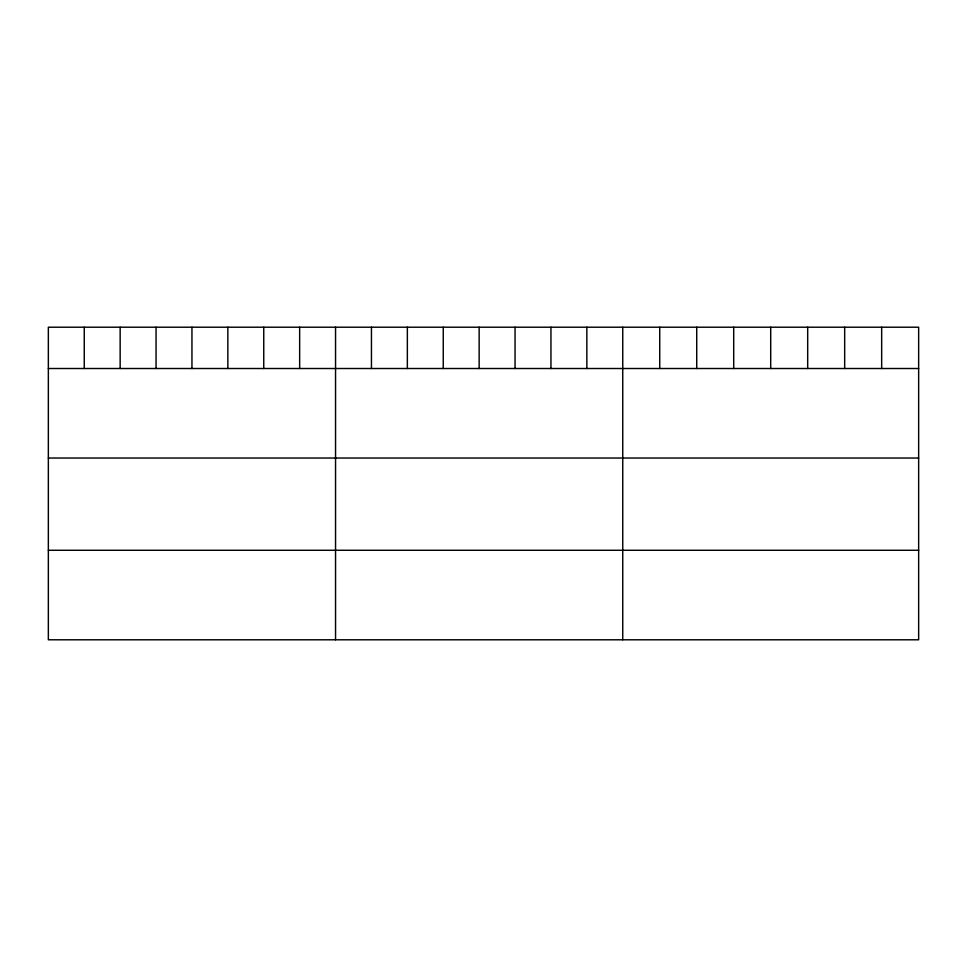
<?xml version="1.0" encoding="UTF-8"?>
<svg xmlns="http://www.w3.org/2000/svg" width="967" height="967" viewBox="0 0 967 967"><rect width="100%" height="100%" fill="white"/><g stroke="black" fill="none" stroke-linecap="round" stroke-linejoin="round"><path stroke-width="1.45" d="M918.65 368.512L918.65 639.791L48.35 639.791L48.35 327.209L918.65 327.209L918.65 368.512L48.35 368.512M48.35 458.032L918.65 458.032M48.35 550.271L918.65 550.271M881.662 327.209L881.662 368.512M844.674 327.209L844.674 368.512M807.687 327.209L807.687 368.512M770.699 327.209L770.699 368.512M733.711 327.209L733.711 368.512M696.723 327.209L696.723 368.512M659.736 327.209L659.736 368.512M622.748 327.209L622.748 639.791M586.848 327.209L586.848 368.512M550.948 327.209L550.948 368.512M515.048 327.209L515.048 368.512M479.148 327.209L479.148 368.512M443.249 327.209L443.249 368.512M407.349 327.209L407.349 368.512M371.449 327.209L371.449 368.512M335.549 327.209L335.549 639.791M299.649 327.209L299.649 368.512M263.749 327.209L263.749 368.512M227.849 327.209L227.849 368.512M191.95 327.209L191.95 368.512M156.05 327.209L156.05 368.512M120.15 327.209L120.15 368.512M84.25 327.209L84.25 368.512"/></g></svg>
